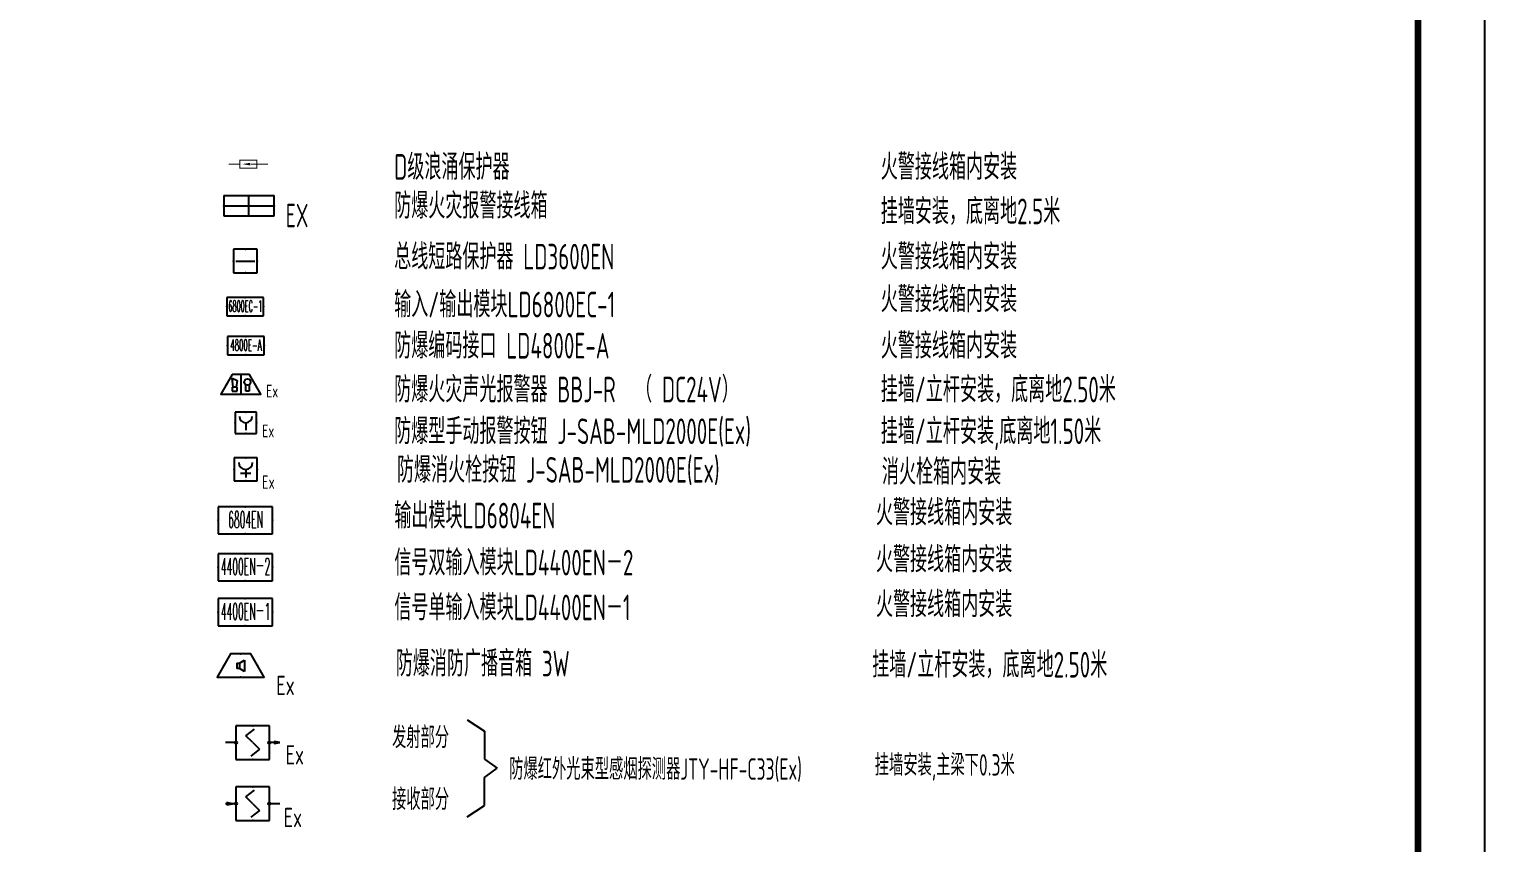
# Model space of a CAD drawing. Extents: x 1234595 to 2088511, y -80443 to 75292.
# Drawn here: x 1459201 to 1480922, y 25910 to 38056 of the extents above; entities that cross this region are included whole.
import ezdxf
from ezdxf.enums import TextEntityAlignment as Align

# ---------------------------------------------------------------- set-up
doc = ezdxf.new("R2010")
doc.units = 0
doc.header["$LTSCALE"] = 1000
doc.header["$MEASUREMENT"] = 0
doc.layers.get('0').update_dxf_attribs({"linetype": 'CONTINUOUS'})
for name, color, linetype in [('ELEMENT', 3, 'CONTINUOUS'), ('EQUIP-消防', 3, 'CONTINUOUS'), ('EQUIP-照明', 3, 'CONTINUOUS'), ('EQUIP-箱柜', 3, 'CONTINUOUS'), ('PUB_TITLE', 4, 'CONTINUOUS'), ('SIG_TEXT', 7, 'CONTINUOUS'), ('TEL_TEXT', 7, 'CONTINUOUS'), ('电信', 7, 'CONTINUOUS'), ('电气', 3, 'CONTINUOUS')]:
    doc.layers.add(name, color=color, linetype=linetype)
doc.styles.add('_TEL_DIM', font='SIMPLEX', dxfattribs={"width": 0.8, "height": 3.5, "bigfont": 'HZTXT'})
doc.styles.add('SCEI', font='sceie.shx', dxfattribs={"width": 0.75, "bigfont": 'sceic.shx'})
doc.styles.add('sceie', font='sceie.shx', dxfattribs={"width": 0.7, "bigfont": 'sceic.shx'})
doc.styles.get("Standard").update_dxf_attribs({"font": 'GBENOR', "bigfont": 'GBCBIG'})
doc.styles.add('公司统一字体', font='sceie.shx', dxfattribs={"width": 0.7, "bigfont": 'sceic.shx'})

# ---------------------------------------------------------------- blocks, each defined once
blk = doc.blocks.new('$equip$00001590')
for p, q in [((0.5, 0), (-0.5, 0)), ((-0.5, 0), (-0.5, -1)), ((0.5, -1), (0.5, 0)), ((-0.4, -0.5), (0.4, -0.5)), ((-0.5, -1), (0.5, -1))]:
    blk.add_line(p, q)
for p in [(0, 0), (-0.5, -0.5), (0.5, -0.5), (0, -1)]:
    blk.add_point(p)
blk.add_solid([(0.4, -0.5), (0.141, -0.465), (0.141, -0.535)])
at = {"flags": 9}
blk.add_attdef('A', (0, 0), '', height=0.00002, dxfattribs=at)
blk.add_attdef('B', text='', height=0.4, dxfattribs=at).set_placement((0.825, -0.677), align=Align.MIDDLE_CENTER)
blk = doc.blocks.new('$equip$00001928')
for p, q in [((0.65, 0.65), (-0.65, 0.65)), ((-0.65, 0.65), (-0.65, 0)), ((0.65, 0), (0.65, 0.65)), ((-0.65, 0), (0.65, 0))]:
    blk.add_line(p, q)
for p in [(0, 0.65), (-0.65, 0.325), (0, 0), (0.65, 0.325)]:
    blk.add_point(p)
at = {"color": 7, "style": '_TEL_DIM'}
blk.add_attdef('$TEXT$', text='', height=0.34, dxfattribs=at).set_placement((0.006, 0.343), align=Align.MIDDLE_CENTER)
at = {"color": 7, "style": '_TEL_DIM', "flags": 1}
blk.add_attdef('A', text='', height=0.00002, dxfattribs=at).set_placement((0, 0), align=Align.MIDDLE_CENTER)
blk = doc.blocks.new('$equip$00001601')
for p, q in [((0.5, 0), (-0.5, 0)), ((-0.5, 0), (-0.5, -1)), ((0.5, -1), (0.5, 0)), ((0, -0.5), (0, -0.85)), ((-0.5, -1), (0.5, -1))]:
    blk.add_line(p, q)
blk.add_arc((0, -0.2), 0.3, 180, 0)
for p in [(0, 0), (-0.5, -0.5), (0.5, -0.5), (0, -1)]:
    blk.add_point(p)
at = {"flags": 9}
blk.add_attdef('A', (0, 0), '', height=0.00002, dxfattribs=at)
blk.add_attdef('B', text='', height=0.4, dxfattribs=at).set_placement((0.784, -0.7), align=Align.MIDDLE_CENTER)
blk = doc.blocks.new('$element$00000532')
at = {"const_width": 0.0233}
for points in [[(0, 0), (0, -0.283)], [(-0.1, -0.283), (0.1, -0.283), (0.1, -0.717), (-0.1, -0.717), (-0.1, -0.283)], [(0, -1), (0, -0.567)]]:
    blk.add_lwpolyline(points, dxfattribs=at)
for points in [[(-0.033, -0.55), (0.033, -0.55), (0, -0.35), (0.033, -0.55)], [(0.033, -0.55), (0, -0.35), (-0.033, -0.55), (0.033, -0.55)], [(0, -0.367), (-0.033, -0.567), (0.033, -0.567), (0, -0.367)]]:
    blk.add_solid(points)
at = {"flags": 9}
blk.add_attdef('S', (0, 0), '', height=0.00000667, dxfattribs=at)
blk = doc.blocks.new('$equip$00002679')
for p, q in [((-0.3, 0.699), (-0.703, 0)), ((-0.264, 0.249), (-0.304, 0.569)), ((-0.304, 0.569), (-0.128, 0.489)), ((0.3, 0.699), (-0.3, 0.699)), ((0.3, 0.699), (-0.3, 0.699)), ((0, 0.699), (0, 0)), ((0.703, 0), (0.3, 0.699)), ((-0.703, 0), (0.703, 0)), ((-0.304, 0.249), (-0.304, 0.113)), ((-0.128, 0.249), (-0.304, 0.249)), ((-0.304, 0.113), (-0.128, 0.113)), ((-0.128, 0.489), (-0.168, 0.249)), ((-0.128, 0.113), (-0.128, 0.249)), ((0.174, 0.11), (0.174, 0.338)), ((0.294, 0.11), (0.174, 0.11)), ((0.294, 0.338), (0.294, 0.11))]:
    blk.add_line(p, q)
at = {"const_width": 0.04}
for points in [[(-0.299, 0.699), (0.301, 0.699), (0.703, 0), (-0.702, 0), (-0.299, 0.699), (0.301, 0.699)], [(-0.3, 0.699), (0.3, 0.699), (0.703, 0), (-0.703, 0), (-0.3, 0.699), (0.3, 0.699)]]:
    blk.add_lwpolyline(points, dxfattribs=at)
blk.add_circle((0.234, 0.43), 0.111)
for p in [(0, 0.699), (-0.501, 0.349), (0, 0), (0.502, 0.349)]:
    blk.add_point(p)
at = {"color": 7, "flags": 1}
for tag, height, p in [('A', 0.00002, (0, 0)), ('B', 0.4, (0.961, 0.299))]:
    blk.add_attdef(tag, text='', height=height, dxfattribs=at).set_placement(p, align=Align.MIDDLE_CENTER)
blk = doc.blocks.new('$equip$00002677')
for p, q in [((-0.3, 0.699), (-0.703, 0)), ((0.3, 0.699), (-0.3, 0.699)), ((-0.036, 0.421), (0.118, 0.503)), ((0.118, 0.503), (0.118, 0.173)), ((0.703, 0), (0.3, 0.699)), ((-0.703, 0), (0.703, 0)), ((-0.117, 0.421), (-0.117, 0.26)), ((-0.117, 0.421), (-0.036, 0.421)), ((-0.036, 0.26), (-0.117, 0.26)), ((-0.036, 0.421), (-0.036, 0.26)), ((0.118, 0.173), (-0.036, 0.26))]:
    blk.add_line(p, q)
at = {"const_width": 0.04}
blk.add_lwpolyline([(-0.3, 0.699), (0.3, 0.699), (0.703, 0), (-0.703, 0), (-0.3, 0.699), (0.3, 0.699)], dxfattribs=at)
blk.add_lwpolyline([(-0.3, 0.699), (0.3, 0.699), (0.703, 0), (-0.703, 0), (-0.3, 0.699), (0.3, 0.699)], dxfattribs=at)
for p in [(0, 0.699), (-0.501, 0.349), (0, 0), (0.502, 0.349)]:
    blk.add_point(p)
at = {"color": 7, "flags": 1}
for tag, height, p in [('B', 0.4, (0.961, 0.299)), ('A', 0.00002, (0, 0))]:
    blk.add_attdef(tag, text='', height=height, dxfattribs=at).set_placement(p, align=Align.MIDDLE_CENTER)
blk = doc.blocks.new('$equip$00002936')
for p, q in [((-0.75, 0.6), (-0.75, 0)), ((0.75, 0.6), (-0.75, 0.6)), ((0, 0), (0, 0.6)), ((0.75, 0), (0.75, 0.6)), ((-0.75, 0.3), (0.75, 0.3)), ((-0.75, 0), (0.75, 0))]:
    blk.add_line(p, q)
at = {"const_width": 0.04}
blk.add_lwpolyline([(-0.75, 0.6), (-0.75, 0), (0.75, 0), (0.75, 0.6), (-0.75, 0.6), (-0.75, 0)], dxfattribs=at)
for p in [(0, 0.6), (-0.75, 0.3), (0, 0), (0.75, 0.3)]:
    blk.add_point(p)
at = {"color": 7, "style": '_TEL_DIM', "flags": 1}
for tag in ['A', 'REMARK']:
    blk.add_attdef(tag, text='', height=0.00002, dxfattribs=at).set_placement((0, 0), align=Align.MIDDLE_CENTER)
blk = doc.blocks.new('$equip$00002656')
for p, q in [((-0.5, 1), (-0.5, 0)), ((0.5, 1), (-0.5, 1)), ((0.5, 0), (0.5, 1)), ((-0.5, 0), (0.5, 0)), ((-0.219, 0.331), (0.222, 0.331)), ((0, 0.5), (0, 0.15))]:
    blk.add_line(p, q)
at = {"const_width": 0.04}
blk.add_lwpolyline([(-0.5, 1), (0.5, 1), (0.5, 0), (-0.5, 0), (-0.5, 1), (0.5, 1)], dxfattribs=at)
blk.add_arc((0, 0.8), 0.3, 180, 0)
for p in [(0, 1), (-0.5, 0.5), (0, 0), (0.5, 0.5)]:
    blk.add_point(p)
at = {"color": 7, "flags": 1}
for tag, height, p in [('A', 0.00002, (0, 0)), ('B', 0.4, (0.762, 0.292))]:
    blk.add_attdef(tag, text='', height=height, dxfattribs=at).set_placement(p, align=Align.MIDDLE_CENTER)
blk = doc.blocks.new('$equip$00001935')
for p, q in [((-0.5, 0.5), (-0.5, -0.5)), ((0.5, 0.5), (-0.5, 0.5)), ((0.5, -0.5), (0.5, 0.5)), ((-0.5, 0), (-0.809, 0)), ((-0.2, 0.2), (0.05, 0.4)), ((0, 0), (-0.2, 0.2)), ((0, 0), (0.2, -0.2)), ((0.809, 0), (0.5, 0)), ((0.2, -0.2), (-0.05, -0.4)), ((-0.5, -0.5), (0.5, -0.5))]:
    blk.add_line(p, q)
at = {"color": 0, "linetype": 'Continuous'}
for p, q in [((0.809, 0), (0.638, 0.031)), ((0.638, 0.031), (0.638, -0.03)), ((0.638, -0.03), (0.809, 0))]:
    blk.add_line(p, q, dxfattribs=at)
for centre in [(-0.5, 0), (0.5, 0)]:
    blk.add_circle(centre, 0.0375)
for p in [(0, 0.5), (-0.5, 0), (0.5, 0.019), (0, -0.5)]:
    blk.add_point(p)
for points in [[(-0.532, 0.019), (-0.468, 0.019), (-0.537, 0), (-0.463, 0)], [(-0.532, -0.019), (-0.468, -0.019), (-0.537, 0), (-0.463, 0)], [(-0.519, 0.032), (-0.481, 0.032), (-0.532, 0.019), (-0.468, 0.019)], [(-0.5, 0.038), (-0.5, 0.038), (-0.519, 0.032), (-0.481, 0.032)], [(0.468, 0.019), (0.532, 0.019), (0.463, 0), (0.537, 0)], [(0.468, -0.019), (0.532, -0.019), (0.463, 0), (0.537, 0)], [(0.481, 0.032), (0.519, 0.032), (0.468, 0.019), (0.532, 0.019)], [(0.5, 0.038), (0.5, 0.038), (0.481, 0.032), (0.519, 0.032)], [(0.809, 0), (0.638, 0.031), (0.638, -0.03)], [(-0.519, -0.032), (-0.481, -0.032), (-0.532, -0.019), (-0.468, -0.019)], [(-0.5, -0.037), (-0.5, -0.037), (-0.519, -0.032), (-0.481, -0.032)], [(0.481, -0.032), (0.519, -0.032), (0.468, -0.019), (0.532, -0.019)], [(0.5, -0.037), (0.5, -0.037), (0.481, -0.032), (0.519, -0.032)]]:
    blk.add_solid(points)
at = {"layer": 'TEL_TEXT', "style": '_TEL_DIM', "flags": 1}
blk.add_attdef('A', text='', height=0.00002, dxfattribs=at).set_placement((0, 0), align=Align.MIDDLE_CENTER)
blk = doc.blocks.new('$equip$00001936')
for p, q in [((-0.5, 0.5), (-0.5, -0.5)), ((0.5, 0.5), (-0.5, 0.5)), ((0.5, -0.5), (0.5, 0.5)), ((-0.5, 0), (-0.809, 0)), ((-0.2, 0.2), (0.05, 0.4)), ((0, 0), (-0.2, 0.2)), ((0, 0), (0.2, -0.2)), ((0.809, 0), (0.5, 0)), ((0.2, -0.2), (-0.05, -0.4)), ((-0.5, -0.5), (0.5, -0.5))]:
    blk.add_line(p, q)
at = {"color": 0, "linetype": 'Continuous'}
for p, q in [((-0.599, 0), (-0.769, 0.031)), ((-0.769, 0.031), (-0.769, -0.03)), ((-0.769, -0.03), (-0.599, 0))]:
    blk.add_line(p, q, dxfattribs=at)
for centre in [(-0.5, 0), (0.5, 0)]:
    blk.add_circle(centre, 0.0375)
for p in [(0, 0.5), (-0.5, 0), (0.5, 0), (0, -0.5)]:
    blk.add_point(p)
for points in [[(-0.599, 0), (-0.769, 0.031), (-0.769, -0.03)], [(-0.532, 0.019), (-0.468, 0.019), (-0.537, 0), (-0.463, 0)], [(-0.532, -0.019), (-0.468, -0.019), (-0.537, 0), (-0.463, 0)], [(-0.519, 0.032), (-0.481, 0.032), (-0.532, 0.019), (-0.468, 0.019)], [(-0.5, 0.038), (-0.5, 0.038), (-0.519, 0.032), (-0.481, 0.032)], [(0.468, 0.019), (0.532, 0.019), (0.463, 0), (0.537, 0)], [(0.468, -0.019), (0.532, -0.019), (0.463, 0), (0.537, 0)], [(0.481, 0.032), (0.519, 0.032), (0.468, 0.019), (0.532, 0.019)], [(0.5, 0.038), (0.5, 0.038), (0.481, 0.032), (0.519, 0.032)], [(-0.519, -0.032), (-0.481, -0.032), (-0.532, -0.019), (-0.468, -0.019)], [(-0.5, -0.037), (-0.5, -0.037), (-0.519, -0.032), (-0.481, -0.032)], [(0.481, -0.032), (0.519, -0.032), (0.468, -0.019), (0.532, -0.019)], [(0.5, -0.037), (0.5, -0.037), (0.481, -0.032), (0.519, -0.032)]]:
    blk.add_solid(points)
at = {"layer": 'TEL_TEXT', "style": '_TEL_DIM', "flags": 1}
blk.add_attdef('A', text='', height=0.00002, dxfattribs=at).set_placement((0, 0), align=Align.MIDDLE_CENTER)

msp = doc.modelspace()

# ---------------------------------------------------------------- linework, layer by layer
at = {"layer": 'PUB_TITLE'}
msp.add_lwpolyline([(1421521.9, 14579.7), (1480921.9, 14579.7), (1480921.9, 56579.7), (1421521.9, 56579.7)], close=True, dxfattribs=at)
at = {"layer": 'PUB_TITLE', "const_width": 100}
msp.add_lwpolyline([(1424021.9, 15579.7), (1479921.9, 15579.7), (1479921.9, 55579.7), (1424021.9, 55579.7)], close=True, dxfattribs=at)
at = {"layer": '电气'}
for p, q in [((1465735.4, 27747.2), (1465997.7, 27577.6)), ((1465997.7, 27577.6), (1465997.7, 27161.4)), ((1465997.7, 27161.4), (1466182.9, 27022.7)), ((1465997.7, 26884), (1466182.9, 27022.7)), ((1465997.7, 26467.8), (1465997.7, 26884)), ((1465735.4, 26298.2), (1465997.7, 26467.8))]:
    msp.add_line(p, q, dxfattribs=at)

# ---------------------------------------------------------------- block references
ref = msp.add_blockref('$equip$00001928', (1462426.7, 30521.8), dxfattribs=dict(xscale=623.0767500000075, yscale=623.0767500000075, zscale=623.0767500000075))
ref.add_attrib('$TEXT$', '6804EN', dxfattribs={"color": 7, "height": 249.23, "style": '_TEL_DIM', "width": 0.4}).set_placement((1462430.6, 30735.5), align=Align.MIDDLE_CENTER)
ref = msp.add_blockref('$equip$00001928', (1462426.7, 29820.4), dxfattribs=dict(xscale=623.0767500000075, yscale=623.0767500000075, zscale=623.0767500000075))
ref.add_attrib('$TEXT$', '4400EN－2', dxfattribs={"color": 7, "height": 249.23, "style": '_TEL_DIM', "width": 0.4}).set_placement((1462430.6, 30034.1), align=Align.MIDDLE_CENTER)
ref = msp.add_blockref('$equip$00001928', (1462426.7, 29151), dxfattribs=dict(xscale=623.0767500000075, yscale=623.0767500000075, zscale=623.0767500000075))
ref.add_attrib('$TEXT$', '4400EN－1', dxfattribs={"color": 7, "height": 249.23, "style": '_TEL_DIM', "width": 0.4}).set_placement((1462430.6, 29364.7), align=Align.MIDDLE_CENTER)
at = {"layer": 'ELEMENT', "xscale": 587.0499839999247, "yscale": 587.0499839999247, "zscale": 587.0499839999247, "rotation": 90}
msp.add_blockref('$element$00000532', (1462178.5, 36041.1), dxfattribs=at)
at = {"layer": 'EQUIP-消防'}
for name, p, xscale, yscale, zscale in [('$equip$00001590', (1462428.8, 34769.7), 352.2299904003739, 352.2299904003739, 352.2299904003739), ('$equip$00001601', (1462434.5, 32339.4), 317.0069913603365, 317.0069913603365, 317.0069913603365), ('$equip$00002656', (1462432.5, 31312), 345.6000000000931, 345.6000000000931, 345.6000000000931), ('$equip$00002677', (1462357.6, 28383.8), 500, 500, 500), ('$equip$00001935', (1462536.8, 27406.6), 500, 500, 500), ('$equip$00001936', (1462536.8, 26495), 500, 500, 500)]:
    msp.add_blockref(name, p, dxfattribs=dict(at, xscale=xscale, yscale=yscale, zscale=zscale))
ref = msp.add_blockref('$equip$00001928', (1462425.1, 33776.5), dxfattribs=dict(at, xscale=422.6759884804487, yscale=422.6759884804487, zscale=422.6759884804487))
ref.add_attrib('$TEXT$', '6800EC-1', dxfattribs={"layer": '0', "color": 7, "height": 169.07, "style": '_TEL_DIM', "width": 0.4}).set_placement((1462427.7, 33921.5), align=Align.MIDDLE_CENTER)
ref = msp.add_blockref('$equip$00001928', (1462434, 33194.6), dxfattribs=dict(at, xscale=422.6759884804487, yscale=422.6759884804487, zscale=422.6759884804487))
ref.add_attrib('$TEXT$', '4800E-A', dxfattribs={"layer": '0', "color": 7, "height": 169.07, "style": '_TEL_DIM', "width": 0.45}).set_placement((1462436.7, 33339.6), align=Align.MIDDLE_CENTER)
at = {"layer": 'EQUIP-消防', "ltscale": 1.5, "xscale": 425, "yscale": 425, "zscale": 425}
msp.add_blockref('$equip$00002679', (1462359.9, 32604.9), dxfattribs=at)
at = {"layer": 'EQUIP-箱柜', "xscale": 500, "yscale": 500, "zscale": 500}
msp.add_blockref('$equip$00002936', (1462482, 35269.7), dxfattribs=at)

# ---------------------------------------------------------------- texts
at = {"style": 'sceie'}
for s, height, width, p in [('D级浪涌保护器', 382.5, 0.7, (1464648.3, 35807.8)), ('火警接线箱内安装', 382.5, 0.7, (1471908.3, 35807.8)), ('防爆火灾报警接线箱', 382.5, 0.7, (1464648.3, 35228.7)), ('挂墙安装，底离地2.5米', 382.5, 0.7, (1471908.3, 35144.1)), ('总线短路保护器 LD3600EN', 382.5, 0.7, (1464648.3, 34468.5)), ('火警接线箱内安装', 382.5, 0.7, (1471908.3, 34468.5)), ('输入/输出模块LD6800EC-1', 382.5, 0.7, (1464648.3, 33753.4)), ('火警接线箱内安装', 382.5, 0.7, (1471908.3, 33831.5)), ('防爆编码接口 LD4800E-A', 382.5, 0.7, (1464648.3, 33139.3)), ('火警接线箱内安装', 382.5, 0.7, (1471908.3, 33139.3)), ('防爆火灾声光报警器 BBJ-R  （ DC24V）', 382.5, 0.7, (1464648.3, 32485.3)), ('挂墙/立杆安装，底离地2.50米', 382.5, 0.7, (1471908.3, 32485.3)), ('Ex', 190.2, 0.8, (1462736.5, 32558.1)), ('Ex', 190.2, 0.8, (1462678.3, 31962.2)), ('防爆型手动报警按钮 J-SAB-MLD2000E(Ex)', 382.5, 0.7, (1464648.3, 31862.4)), ('挂墙/立杆安装,底离地1.50米', 382.5, 0.7, (1471908.3, 31862.4)), ('防爆消火栓按钮 J-SAB-MLD2000E(Ex)', 382.5, 0.7, (1464689.2, 31286.4)), ('消火栓箱内安装', 382.5, 0.7, (1471924.9, 31256.3)), ('火警接线箱内安装', 382.5, 0.7, (1471836.3, 30650.1)), ('输出模块LD6804EN', 382.5, 0.7, (1464650.5, 30603.3)), ('信号双输入模块LD4400EN－2', 382.5, 0.7, (1464650.5, 29901.9)), ('火警接线箱内安装', 382.5, 0.7, (1471836.3, 29948.7)), ('信号单输入模块LD4400EN－1', 382.5, 0.7, (1464650.5, 29232.5)), ('火警接线箱内安装', 382.5, 0.7, (1471836.3, 29279.3)), ('防爆消防广播音箱 3W', 382.5, 0.7, (1464672, 28394.6)), ('挂墙/立杆安装，底离地2.50米', 382.5, 0.7, (1471780, 28377.7))]:
    msp.add_text(s, height=height, dxfattribs=dict(at, width=width)).set_placement(p)
at = {"layer": 'EQUIP-照明', "style": '公司统一字体', "width": 0.7}
msp.add_text('EX', height=350, dxfattribs=at).set_placement((1463031.1, 35098.7))
at = {"layer": 'SIG_TEXT', "style": 'sceie', "width": 0.7}
for s, p in [('发射部分', (1464616.5, 27324.1)), ('防爆红外光束型感烟探测器JTY-HF-C33(Ex)', (1466364.6, 26852.4)), ('挂墙安装,主梁下0.3米', (1471818.2, 26913.5)), ('接收部分', (1464616.5, 26400.7))]:
    msp.add_text(s, height=320, dxfattribs=at).set_placement(p)
at = {"layer": '电信', "style": 'SCEI', "width": 0.8}
for height, p in [(199.07, (1462770.8, 31293.9)), (288, (1463026, 28260.4)), (288, (1463164.1, 27223.7)), (288, (1463136.3, 26289))]:
    msp.add_text('Ex', height=height, dxfattribs=at).set_placement(p, align=Align.MIDDLE)

doc.saveas('drawing.dxf')
